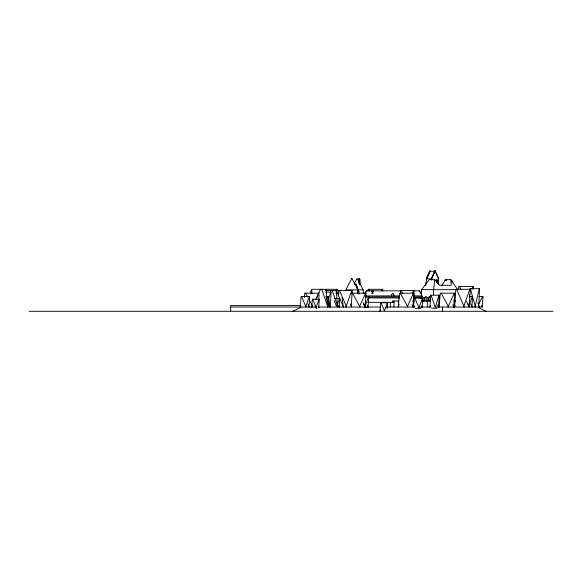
<?xml version="1.0" encoding="UTF-8"?>
<svg xmlns="http://www.w3.org/2000/svg" width="582" height="582" viewBox="0 0 582 582"><rect width="100%" height="100%" fill="white"/><g stroke="black" fill="none" stroke-linecap="round" stroke-linejoin="round"><path stroke-width="0.87" d="M469.448 297.438L469.565 294.819M478.775 307.034L479.561 288.716L469.827 288.716M438.544 307.325L439.199 295.176L430.593 295.176L429.945 307.325L430.491 305.594M458.66 289.13L458.812 286.446L473.348 286.446L473.195 289.13M330.292 306.161L331.165 292.128L325.847 292.128M300.363 307.034L301.054 296.536L309.66 296.536L308.962 307.034M310.723 294.019L310.948 290.549M311.763 307.762L312.323 299.257L319.292 299.257L318.725 307.762M336.942 293.728L337.233 289.29L311.617 289.29L312.017 293.728M338.418 295.758L338.76 290.549M339.19 307.034L339.75 298.53L334.526 298.53M351.23 306.168L352.263 290.549L336.432 290.549M368.151 291.065L368.268 289.29L382.803 289.29L382.687 291.065M368.079 307.376L368.777 296.878M380.039 311.29L380.599 302.786L387.568 302.786L387.176 308.736M400.307 294.019L400.54 290.549L414.042 290.549L413.351 300.959M413.576 307.42L414.209 297.795L422.816 297.795L422.176 307.42M454.651 307.034L455.83 289.29L470.365 289.29L469.245 306.147M471.907 307.034L472.606 296.536L469.165 296.536M304.342 297.518L304.713 293.19L319.249 293.19M318.732 299.25L319.103 294.921M365.118 305.303L366.143 293.19L351.608 293.19M398.314 307.034L399.485 293.19L414.02 293.19L412.922 306.168M439.112 307.034L440.283 293.19L454.818 293.19L453.647 307.034M482.078 307.034L483.125 296.536L478.826 296.536M421.572 298.631L421.572 289.647L429.276 279.658L434.732 279.658L433.583 289.647L433.583 295.038M452.127 281.288L451.465 280.349L451.348 281.288L452.127 281.288L452.127 282.903M474.963 307.034L479.219 288.716M438.893 295.176L435.132 308.198L431.538 308.198M472.038 289.021L472.831 286.446M328.524 298.755L330.758 292.128M300.203 307.034L300.778 305.419M305.594 307.034L309.355 296.536M311.632 307.762L312.236 306.059M315.997 307.762L319.045 299.257M336.112 290.978L336.716 289.29M336.767 306.183L339.502 298.53M345.883 307.034L351.783 290.549M364.71 307.376L368.471 296.878M381.683 290.978L382.287 289.29M379.908 311.29L380.519 309.588M384.578 310.439L387.321 302.786M412.383 293.845L413.562 290.549M413.649 307.492L414.224 305.877M422.51 297.795L418.749 308.3L415.155 308.3M454.382 307.034L454.986 305.346M463.498 307.034L469.849 289.29M468.83 306.227L472.3 296.536M315.888 299.774L320.427 289.29M327.193 298.151L327.899 296.536M330.285 292.193L330.998 290.549M426.417 283.623L426.417 278.291L429.8 270.71L430.163 270.71L426.788 278.843L431.386 278.843L434.427 272.02M426.788 278.843L430.163 271.263L434.761 271.263M431.386 278.843L435.132 270.71L438.508 278.291L438.508 284.191M431.757 280.037L431.757 278.291L435.132 270.71M315.742 299.708L318.732 293.19M359.276 307.034L365.627 293.19M398.044 307.034L399.165 304.59M407.153 307.034L413.504 293.19M438.843 307.034L439.585 305.405M447.951 307.034L454.302 293.19M358.876 281.666L359.327 278.305L359.829 279.236C359.567 290.651 360.556 281.964 359.327 278.305L358.825 279.236L358.825 283.281M425.617 285.275L425.617 283.66L426.562 283.66L426.111 282.721L425.668 285.275M354.627 282.932L357.086 278.291L363.226 289.894L363.226 293.51M425.617 283.66L426.111 282.721M478.637 304.037L482.667 296.536M441.745 285.806L445.39 279.658L450.839 279.658L457.656 289.647M364.747 293.728L366.66 290.833L401.114 290.833M420.713 298.61L422.51 295.896L422.51 301.309M364.696 293.372L366.66 290.833M392.952 293.393L391.41 294.652L391.41 295.903M423.143 301.01L424.714 300.545L424.714 297.533L426.191 296.835L426.191 301.323M423.951 301.01L424.714 300.545M426.955 301.01L428.527 300.545L428.527 297.533L430.003 296.835L430.003 301.323M427.763 301.01L428.527 300.545M423.907 300.545L423.907 297.533L426.191 296.835M427.719 300.545L427.719 297.533L430.003 296.835M292.651 311.29L301.025 307.391M426.417 278.291L426.788 278.291M431.386 278.291L431.757 278.291M436.114 273.744L438.508 278.291M358.825 279.236L359.829 279.236M437.431 280.553L436.1 280.553L436.769 279.622L437.431 280.553L437.431 283.79M354.307 284.125L356.068 284.125L358.876 291.356L358.876 293.939M421.572 289.647L455.873 289.647M358.345 289.894L363.226 289.894M325.483 290.549L336.178 290.549L337.684 307.034M413.809 290.833L419.244 290.833L421.215 293.372M356.068 284.125L357.595 289.894L358.228 291.356L358.876 291.356M372.938 293.75L372.997 291.32L371.993 291.32L371.993 293.75M336.047 293.19L339.146 293.19M365.416 295.903L399.288 295.903M413.627 295.903L421.695 295.903M325.891 296.536L328.444 296.536L329.405 307.034M365.416 296.951L399.288 296.951M413.627 296.951L421.695 296.951M423.907 297.533L424.714 297.533M427.719 297.533L428.527 297.533M419.869 297.606L421.615 297.606M368.079 297.962L399.827 297.962M413.431 297.962L419.775 297.962M412.493 301.003L414.319 301.003M422.015 301.003L430.091 301.003M453.822 301.003L455.75 301.003M367.664 302.342L393.999 302.342M300.392 305.565L230.632 305.565L230.632 311.29M230.632 307.034L315.509 307.034M318.63 307.034L380.359 307.034M386.339 307.034L414.901 307.034M420.342 307.034L430.316 307.034M436.405 307.034L482.485 307.034L481.532 305.535M437.169 308.198L435.562 308.198L431.109 295.176M420.786 308.3L419.178 308.3L414.726 297.795M29.1 311.29L552.9 311.29M478.477 307.58L486.123 311.29M315.117 307.034L316.877 308.489M392.661 293.393L393.912 294.652L393.912 295.903M434.732 279.658L439.628 285.296L451.232 285.296L450.839 279.658M446.503 280.386L445.841 279.455L445.179 280.386L445.725 280.386L445.841 279.455L445.958 280.386M419.244 290.833L421.637 294.456M452.847 304.728L454.106 307.034M441.156 293.19L448.678 307.034M412.049 304.728L413.307 307.034M400.358 293.19L407.88 307.034M363.757 303.957L364.594 305.499M352.481 293.19L360.003 307.034M305.579 293.19L307.674 297.038M309.348 300.116L312.272 305.499M372.997 291.32L372.495 290.389L371.993 291.32L372.495 290.389L372.938 291.32M434.761 270.71L435.438 272.223M337.415 293.19L343.475 307.034M470.809 303.804L472.177 307.034M468.277 303.811L469.645 307.034M466.575 301.381L468.968 307.034M456.695 289.29L464.225 307.034M421.361 305.877L422.045 307.492M401.347 290.549L402.744 293.845M381.021 302.786L384.295 310.519M369.134 289.29L369.817 290.898M367.322 304.953L368.348 307.376L365.147 307.376L363.088 302.531M350.197 303.739L351.593 307.034M339.568 290.549L346.559 307.034M338.753 305.492L339.408 307.034M334.184 300.85L336.156 305.492M318.289 306.219L318.943 307.762M312.738 299.257L316.346 307.762M307.863 303.804L309.231 307.034M301.571 296.536L306.023 307.034M329.936 305.375L330.598 307.034M459.678 286.446L460.886 289.741M437.657 304.939L438.493 307.383M332.271 290.549L337.902 307.034M326.233 297.344L329.543 307.034M321.802 289.29L327.862 307.034M477.88 302.669L479.081 307.034M470.409 288.716L475.45 307.034M451.465 280.349L451.574 281.288M436.878 280.553L436.769 279.622L436.653 282.175M342.129 297.518L343.242 307.034M326.007 289.29L327.63 307.034M328.517 297.387L329.281 307.034M442.487 307.034L442.662 311.29M438.144 278.291L438.144 278.843M427.326 301.003L427.326 307.034M398.59 306.176L398.59 301.003L392.486 301.003L392.486 302.342M393.999 301.003L393.999 307.034M390.333 302.342L390.333 307.034M358.228 291.356L358.228 293.874M357.93 289.894L357.93 293.343M351.863 278.291L345.744 289.894L358.054 289.894L351.863 278.291"/></g></svg>
